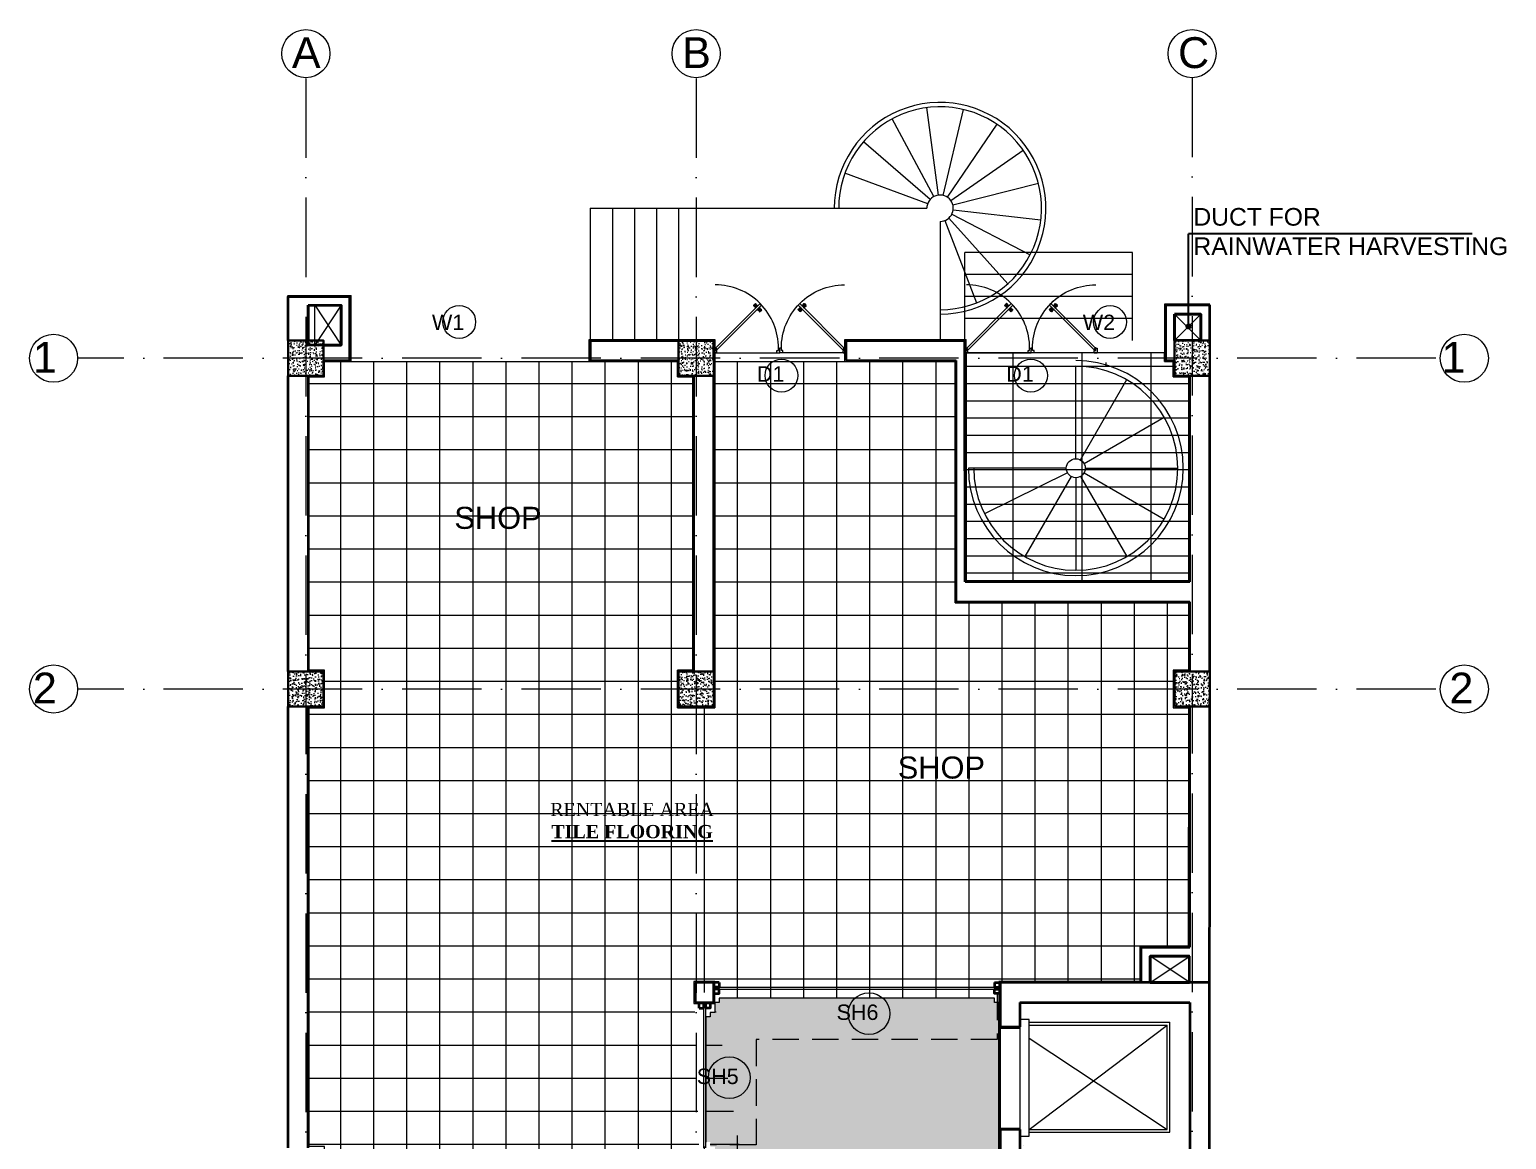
# Model space of a CAD drawing. Header units: inches. Extents: x 10755 to 33653, y -10992 to 10708.
# Drawn here: x 25095 to 25765, y -531 to -28 of the extents above; entities that cross this region are included whole.
import ezdxf

# ---------------------------------------------------------------- set-up
doc = ezdxf.new("R2010")
doc.units = ezdxf.units.IN
doc.header["$MEASUREMENT"] = 0
doc.linetypes.add('ACAD_ISO10W100', pattern=[18, 12, -3, 0, -3])
doc.linetypes.add('HIDDEN', pattern=[0.375, 0.25, -0.125])
for name, color, linetype, lineweight in [('beam in plan', 241, 'HIDDEN', 20), ('centerline', 9, 'ACAD_ISO10W100', 5), ('col', 1, 'Continuous', 30), ('DIMINSION', 5, 'Continuous', 15), ('hatch', 33, 'Continuous', 5), ('hatch 2', 8, 'Continuous', 13), ('hatch room', 33, 'Continuous', 9), ('hatch- rcc', 252, 'Continuous', 5), ('HATCHES', 147, 'Continuous', 5), ('PLASTER', 50, 'Continuous', 9), ('PUERTAS', 7, 'Continuous', 0), ('railing', 33, 'Continuous', 15), ('rs', 102, 'Continuous', 15), ('STAIRCASE', 143, 'Continuous', 15), ('title text 1', 113, 'Continuous', 25), ('wall', 1, 'Continuous', 35), ('win sec', 161, 'Continuous', 9)]:
    doc.layers.add(name, color=color, linetype=linetype, lineweight=lineweight)
doc.layers.add('T-TEXT', color=230, linetype='Continuous')
doc.layers.add('text 100', color=4, linetype='Continuous')
doc.layers.get('DIMINSION').off()
doc.styles.add('Prajwal', font='stylu.ttf', dxfattribs={"height": 9})
doc.styles.get("Standard").update_dxf_attribs({"font": 'arial.ttf'})
doc.styles.add('suren', font='times.ttf', dxfattribs={"height": 4})

# ---------------------------------------------------------------- blocks, each defined once
blk = doc.blocks.new('ETERWEWE')
at = {"layer": 'hatch- rcc', "linetype": 'Continuous', "ltscale": 30}
h = blk.add_hatch(dxfattribs=at)
h.set_pattern_fill('AR-CONC', color=256, scale=0.5, style=0)
h.set_pattern_definition([(50, (0, 0), (3.586300913, -0.313760675), [0.375, -4.125]), (355, (0, 0), (-0.69375667, 3.76096067), [0.3, -3.3]), (100.4514445, (0.299, -0.026), (2.89254423, 3.447199955), [0.31870096, -3.50571056]), (46.1842, (0, 1), (5.33620665, -0.8275964), [0.5625, -6.1875]), (96.6356355, (0.4447, 0.931), (4.67330973, 4.870593), [0.47805171, -5.2585688]), (351.184164, (0, 1), (4.67330973, 4.870593), [0.45, -4.95]), (21, (0.5, 0.75), (2.98453526, -2.013094453), [0.375, -4.125]), (326, (0.5, 0.75), (1.21657666, 3.625750225), [0.3, -3.3]), (71.4514447, (0.7487, 0.5822), (4.20111188, 1.612655764), [0.31870095, -3.50571056]), (37.5, (0, 0), (0.060799277, 1.664469269), [0, -3.26, 0, -3.35, 0, -3.3125]), (7.5, (0, 0), (1.315347687, 1.97205856), [0, -1.91, 0, -3.185, 0, -1.2625]), (327.5, (-1.115, 0), (2.669112181, -0.112774359), [0, -1.25, 0, -3.9, 0, -5.175]), (317.5, (-1.615, 0), (2.915930847, 0.50052491), [0, -1.625, 0, -2.59, 0, -3.675])])
h.paths.add_polyline_path([(159423.23, -3794.58), (159439.23, -3794.58), (159439.23, -3778.58), (159423.23, -3778.58)])
at = {"layer": 'col', "linetype": 'Continuous', "ltscale": 30}
blk.add_lwpolyline([(159423.23, -3794.58), (159423.23, -3778.58), (159439.23, -3778.58), (159439.23, -3794.58), (159423.23, -3794.58)], dxfattribs=at)
blk = doc.blocks.new('wetyerr')
at = {"layer": 'STAIRCASE'}
for p, q in [((177502.89, -3757.07), (177502.89, -3727.11)), ((177504.43, -3757.48), (177519.43, -3731.5)), ((177505.56, -3758.61), (177531.54, -3743.61)), ((177499.81, -3760.19), (177468.06, -3760.19)), ((177500.21, -3761.7), (177473.29, -3774.98)), ((177505.56, -3761.7), (177531.54, -3776.7)), ((177505.97, -3760.15), (177535.97, -3760.15)), ((177501.34, -3762.83), (177486.34, -3788.81)), ((177502.89, -3763.24), (177502.89, -3793.24)), ((177504.43, -3762.83), (177519.43, -3788.81))]:
    blk.add_line(p, q, dxfattribs=at)
blk.add_circle((177502.87, -3760.19), 3.07, dxfattribs=at)
for centre, radius, start, end in [((177502.89, -3760.15), 34.83, 180.0528, 90), ((177502.87, -3760.19), 33.07, 180, 89.9761)]:
    blk.add_arc(centre, radius, start, end, dxfattribs=at)
blk = doc.blocks.new('2ft6in')
at = {"layer": 'PUERTAS', "color": 2}
for p, q in [((0.84, 2.1), (21.02, 22.28)), ((21.71, 21.6), (1.47, 1.37)), ((18.33, 21.76), (18.31, 21.77)), ((21.71, 21.6), (21.02, 22.28)), ((21.18, 18.9), (21.2, 18.89)), ((0, 2), (0, 0)), ((0.6, 2), (0, 2)), ((1.33, 0), (0, 0)), ((0.6, 1.26), (0.6, 2.04)), ((0.67, 1.26), (0.6, 1.26)), ((0.67, 1.26), (0.67, 2.01)), ((0.67, 1), (0.67, 1.26)), ((1.33, 1), (0.67, 1)), ((1.31, 1.53), (0.79, 2.06)), ((1.36, 1.58), (0.81, 2.12)), ((1.36, 1.58), (1.31, 1.53)), ((1.47, 1.37), (1.31, 1.53)), ((1.33, 0), (1.33, 1)), ((28.67, 0), (28.67, 1)), ((28.67, 1), (29.33, 1)), ((28.67, 0), (30, 0)), ((29.33, 1), (29.33, 2)), ((29.33, 2), (30, 2)), ((30, 0), (30, 2))]:
    blk.add_line(p, q, dxfattribs=at)
at = {"layer": 'PUERTAS', "color": 8}
for p, q in [((18.81, 20.78), (18.04, 21.4)), ((18.86, 20.83), (18.08, 21.46)), ((18.95, 20.92), (18.2, 21.58)), ((18.44, 21.9), (18.31, 21.77)), ((19.07, 21.03), (18.34, 21.72)), ((18.44, 21.9), (18.56, 22.02)), ((18.58, 22.01), (18.56, 22.02)), ((19.3, 21.26), (18.61, 22)), ((19.42, 21.38), (18.75, 22.14)), ((19.51, 21.48), (18.88, 22.26)), ((18.91, 20.27), (19.19, 20.69)), ((19.55, 21.53), (18.93, 22.3)), ((19.13, 20.8), (19.03, 20.9)), ((19.15, 20.82), (19.05, 20.92)), ((19.09, 20.44), (19.25, 20.76)), ((19.19, 20.87), (19.1, 20.96)), ((19.25, 20.93), (19.16, 21.02)), ((19.28, 20.63), (19.32, 20.83)), ((19.4, 21.08), (19.31, 21.17)), ((19.47, 21.15), (19.38, 21.24)), ((19.43, 20.78), (19.4, 20.9)), ((19.51, 21.19), (19.42, 21.28)), ((19.55, 20.91), (19.43, 20.94)), ((19.53, 21.21), (19.44, 21.3)), ((19.7, 21.06), (19.51, 21.01)), ((19.89, 21.24), (19.58, 21.08)), ((20.07, 21.42), (19.64, 21.15)), ((20.33, 20.13), (20.36, 20.01)), ((20.48, 20.28), (20.44, 20.08)), ((20.67, 20.47), (20.51, 20.15)), ((20.85, 20.64), (20.57, 20.22)), ((20.63, 20.11), (20.72, 20.01)), ((20.95, 20.13), (21.72, 19.51)), ((19.69, 19.49), (20.12, 19.76)), ((19.87, 19.67), (20.18, 19.83)), ((20.06, 19.85), (20.25, 19.9)), ((20.21, 20), (20.33, 19.97)), ((20.21, 19.38), (20.83, 18.61)), ((20.23, 19.7), (20.32, 19.61)), ((20.25, 19.72), (20.34, 19.63)), ((20.25, 19.43), (20.88, 18.65)), ((20.29, 19.76), (20.38, 19.67)), ((20.34, 19.53), (21, 18.77)), ((20.36, 19.83), (20.45, 19.74)), ((20.46, 19.64), (21.14, 18.91)), ((20.5, 19.98), (20.6, 19.89)), ((20.57, 20.04), (20.66, 19.95)), ((20.61, 20.09), (20.7, 19.99)), ((20.69, 19.87), (21.42, 19.19)), ((20.81, 19.99), (21.56, 19.33)), ((20.9, 20.08), (21.68, 19.45)), ((21.32, 19.01), (21.2, 18.89)), ((21.32, 19.01), (21.44, 19.14)), ((21.43, 19.15), (21.44, 19.14)), ((0, 0), (30, 0))]:
    blk.add_line(p, q, dxfattribs=at)
at = {"layer": 'PUERTAS', "color": 1}
for p, q in [((18.06, 21.44), (18.48, 21.86)), ((18.74, 20.79), (18.06, 21.34)), ((18.08, 21.51), (18.45, 21.88)), ((18.11, 21.49), (18.08, 21.51)), ((18.82, 22.25), (18.45, 21.88)), ((18.9, 22.28), (18.48, 21.86)), ((18.84, 22.23), (18.82, 22.25)), ((18.83, 20.8), (19.18, 21.15)), ((18.84, 20.21), (19.1, 20.6)), ((18.85, 20.11), (18.84, 20.12)), ((18.92, 20.89), (18.93, 20.88)), ((19.54, 21.59), (18.99, 22.27)), ((19.02, 20.88), (19.24, 21.1)), ((19.12, 20.8), (19.03, 20.89)), ((19.1, 20.7), (19.11, 20.69)), ((19.1, 20.6), (19.1, 20.6)), ((19.11, 20.79), (19.33, 21.01)), ((19.54, 21.5), (19.18, 21.15)), ((19.45, 21.31), (19.24, 21.1)), ((19.55, 21.22), (19.33, 21.01)), ((19.45, 21.41), (19.45, 21.41)), ((19.54, 21.22), (19.45, 21.31)), ((19.64, 21.23), (19.64, 21.23)), ((19.74, 21.24), (19.73, 21.23)), ((20.12, 21.49), (19.74, 21.24)), ((20.22, 21.48), (20.22, 21.49)), ((20.65, 20.12), (20.43, 19.9)), ((20.93, 20.11), (20.57, 19.76)), ((20.64, 20.11), (20.73, 20.02)), ((20.66, 20.31), (20.65, 20.31)), ((20.65, 20.21), (20.65, 20.22)), ((20.91, 20.7), (20.66, 20.31)), ((20.91, 20.8), (20.91, 20.79)), ((21.02, 20.12), (21.7, 19.57)), ((19.53, 19.43), (19.54, 19.42)), ((19.64, 19.42), (20.02, 19.67)), ((20.02, 19.67), (20.03, 19.68)), ((20.12, 19.68), (20.12, 19.68)), ((20.21, 19.69), (20.43, 19.9)), ((20.22, 19.41), (20.57, 19.76)), ((20.22, 19.69), (20.31, 19.6)), ((20.22, 19.32), (20.76, 18.64)), ((20.31, 19.6), (20.52, 19.81)), ((20.31, 19.5), (20.31, 19.5)), ((20.74, 20.03), (20.52, 19.81)), ((20.84, 20.02), (20.83, 20.03)), ((20.86, 18.63), (21.28, 19.05)), ((20.91, 18.68), (20.94, 18.66)), ((20.94, 18.66), (21.31, 19.03)), ((21.7, 19.47), (21.28, 19.05)), ((21.67, 19.4), (21.31, 19.03)), ((21.65, 19.42), (21.67, 19.4))]:
    blk.add_line(p, q, dxfattribs=at)
at = {"layer": 'PUERTAS', "color": 2}
for radius in [0.129, 0.0627]:
    blk.add_circle((0.68, 2.14), radius, dxfattribs=at)
at = {"layer": 'PUERTAS', "color": 8}
blk.add_arc((0.68, 2.14), 28.65, 359.72845, 90.03333, dxfattribs=at)
at = {"layer": 'PUERTAS', "color": 1}
for centre, start, end in [((18.78, 20.84), 231.07637, 315), ((18.89, 20.16), 135, 225), ((18.94, 22.23), 38.92363, 135), ((18.97, 20.93), 225, 315), ((19.16, 20.74), 135, 219.74275), ((19.06, 20.65), 315, 39.74275), ((19.4, 21.36), 315, 45), ((19.49, 21.55), 315, 38.92363), ((19.6, 21.18), 50.25725, 135), ((19.68, 21.28), 230.25725, 315), ((20.17, 21.44), 45, 135), ((20.7, 20.26), 135, 219.74275), ((20.6, 20.17), 315, 39.74275), ((20.87, 20.75), 315, 45), ((20.98, 20.07), 51.07637, 135), ((19.59, 19.47), 225, 315), ((20.07, 19.63), 50.25725, 135), ((20.16, 19.73), 230.25725, 315), ((20.27, 19.36), 135, 218.92363), ((20.35, 19.55), 135, 225), ((20.78, 19.98), 45, 135), ((20.82, 18.68), 218.92363, 315), ((21.65, 19.52), 315, 51.07637)]:
    blk.add_arc(centre, 0.0667, start, end, dxfattribs=at)
blk = doc.blocks.new('rwewrwe')
at = {"layer": 'railing', "linetype": 'Continuous', "ltscale": 30}
blk.add_line((179366.88, -4040.04), (179367.88, -4040.04), dxfattribs=at)
at = {"layer": 'STAIRCASE', "linetype": 'Continuous', "ltscale": 30}
for p, q in [((179345.86, -4031.04), (179345.86, -4031.04)), ((179356.86, -4031.04), (179356.86, -4031.04))]:
    blk.add_line(p, q, dxfattribs=at)
at = {"layer": 'wall', "color": 7, "ltscale": 30}
for p, q in [((179363.96, -3954.19), (179363.96, -3974.31)), ((179458.96, -3954.19), (179363.96, -3954.19)), ((179458.96, -3963.19), (179458.96, -3954.19)), ((179372.96, -3963.19), (179372.96, -3974.31)), ((179372.96, -3963.19), (179449.96, -3963.19)), ((179449.96, -3963.19), (179449.96, -4031.04)), ((179458.96, -4040.04), (179458.96, -3963.19)), ((179363.96, -3974.31), (179372.96, -3974.31)), ((179363.96, -4020.79), (179363.96, -4040.04)), ((179372.96, -4020.79), (179363.96, -4020.79)), ((179372.96, -4020.79), (179372.96, -4031.04)), ((179372.96, -4031.04), (179449.96, -4031.04)), ((179458.96, -4040.04), (179363.96, -4040.04))]:
    blk.add_line(p, q, dxfattribs=at)
at = {"layer": 'wall', "color": 7}
blk.add_line((179372.96, -4020.79), (179363.96, -4020.79), dxfattribs=at)
at = {"layer": 'win sec', "color": 7}
for p, q in [((179377.14, -3970.9), (179372.96, -3970.9)), ((179377.14, -4023.75), (179377.14, -3970.9)), ((179377.14, -3972.19), (179440.96, -3972.19)), ((179440.96, -4022.04), (179440.96, -3972.19)), ((179363.96, -3974.31), (179363.96, -4021.66)), ((179372.96, -3974.31), (179372.96, -4021.66)), ((179377.14, -3973.44), (179439.71, -3973.44)), ((179377.14, -4020.79), (179439.71, -3973.44)), ((179439.71, -4020.79), (179439.71, -3973.44)), ((179377.14, -3979.44), (179439.71, -4020.79)), ((179372.96, -4023.75), (179377.14, -4023.75)), ((179377.14, -4020.79), (179439.71, -4020.79)), ((179377.14, -4022.04), (179440.96, -4022.04)), ((179374.4, -4028.04), (179374.4, -4028.03))]:
    blk.add_line(p, q, dxfattribs=at)
blk = doc.blocks.new('wewerrr')
at = {"layer": 'DIMINSION', "linetype": 'Continuous'}
for p in [(16886.62, 33.19), (16886.62, 33.19), (17063.62, 33.19), (17063.62, 33.19), (17288.57, 33.19), (17288.57, 33.19), (16886.62, -116.81), (16886.62, -116.81), (17063.62, -116.81), (17063.62, -116.81), (17288.57, -116.81), (17288.57, -116.81)]:
    blk.add_blockref('ETERWEWE', p, dxfattribs=at)

msp = doc.modelspace()

# ---------------------------------------------------------------- hatches: boundary and pattern name
at = {"layer": 'hatch room'}
h = msp.add_hatch(dxfattribs=at)
h.set_pattern_fill('ANSI37', color=256, scale=120, angle=45, style=0)
h.set_pattern_definition([(90, (12291.465, -12188.553), (-15, 3e-15), []), (180, (12291.465, -12188.553), (-3e-15, -15), [])])
h.paths.add_polyline_path([(25599.028, -459.745), (25535.016, -459.741), (25535.016, -546.093), (25505.432, -546.093), (25505.431, -608.087), (25506.431, -608.087), (25506.419, -663.115), (25505.431, -663.115), (25505.431, -724.593), (25490.073, -724.593), (25490.073, -734.593), (25549.212, -734.593), (25549.212, -762.593), (25621.103, -762.593), (25621.103, -959.593), (25614.103, -959.593), (25614.103, -976.593), (25621.124, -976.593), (25621.115, -1051.547), (25503.073, -1051.59), (25503.073, -1043.593), (25490.073, -1043.593), (25490.073, -1060.594), (25493.075, -1060.591), (25493.091, -1151.593), (25389.156, -1151.593), (25389.156, -1158.593), (25229.156, -1158.593), (25229.156, -1151.593), (25222.215, -1151.593), (25222.161, -992.593), (25241.156, -992.593), (25241.156, -968.593), (25389.156, -968.593), (25389.156, -976.574), (25409.156, -976.594), (25409.156, -959.593), (25389.156, -959.593), (25389.156, -961.593), (25229.156, -961.593), (25229.156, -959.593), (25222.156, -959.593), (25222.156, -753.586), (25409.156, -753.586), (25409.156, -737.593), (25406.156, -737.593), (25406.156, -719.593), (25389.156, -719.605), (25389.156, -743.586), (25304.156, -743.586), (25304.155, -667.579), (25264.155, -667.58), (25264.155, -614.587), (25304.155, -614.587), (25304.156, -546.593), (25389.156, -546.593), (25389.156, -551.593), (25406.156, -551.593), (25406.156, -534.593), (25389.156, -534.593), (25389.156, -536.593), (25229.156, -536.593), (25229.156, -534.593), (25222.156, -534.593), (25222.156, -335.593), (25229.156, -335.593), (25229.156, -318.593), (25222.156, -318.593), (25222.156, -185.593), (25229.158, -185.593), (25229.158, -178.593), (25389.156, -178.593), (25389.156, -185.593), (25396.158, -185.593), (25396.156, -318.593), (25389.156, -318.593), (25389.156, -335.593), (25406.156, -335.593), (25406.156, -178.593), (25515.103, -178.593), (25515.114, -288.035), (25621.104, -288.035), (25621.103, -318.593), (25614.103, -318.593), (25614.103, -335.593), (25621.103, -335.597), (25621.045, -443.736), (25599.028, -443.747)])
h.paths.add_polyline_path([(25409.156, -1060.594), (25409.156, -1043.593), (25396.156, -1043.593), (25396.156, -1060.593)], flags=16)
edge = h.paths.add_edge_path()
edge.add_line((25417.112, -1159.044), (25488.113, -1159.044))
edge.add_line((25488.113, -1159.044), (25488.113, -1151.593))
edge.add_line((25488.113, -1151.593), (25493.091, -1151.593))
edge.add_line((25493.091, -1151.593), (25493.075, -1060.591))
edge.add_line((25493.075, -1060.591), (25490.073, -1060.594))
edge.add_line((25490.073, -1060.594), (25490.073, -1043.593))
edge.add_line((25490.073, -1043.593), (25492.573, -1043.593))
edge.add_line((25492.573, -1043.593), (25492.573, -976.591))
edge.add_line((25492.573, -976.591), (25490.073, -976.594))
edge.add_line((25490.073, -976.594), (25490.073, -959.593))
edge.add_line((25490.073, -959.593), (25492.573, -959.593))
edge.add_line((25492.573, -959.593), (25492.573, -734.593))
edge.add_line((25492.573, -734.593), (25490.073, -734.593))
edge.add_line((25490.073, -734.593), (25490.073, -724.593))
edge.add_line((25490.073, -724.593), (25505.431, -724.593))
edge.add_line((25505.431, -724.593), (25505.431, -663.093))
edge.add_line((25505.431, -663.093), (25506.419, -663.115))
edge.add_line((25506.419, -663.115), (25506.427, -608.087))
edge.add_line((25506.427, -608.087), (25505.432, -608.079))
edge.add_line((25505.432, -608.079), (25505.432, -546.093))
edge.add_line((25505.432, -546.093), (25535.016, -546.096))
edge.add_line((25535.016, -546.096), (25535.016, -469.241))
edge.add_line((25535.016, -469.241), (25532.998, -469.241))
edge.add_line((25532.998, -469.241), (25532.998, -467.241))
edge.add_line((25532.998, -467.241), (25408.174, -467.247))
edge.add_line((25408.174, -467.247), (25408.174, -469.247))
edge.add_line((25408.174, -469.247), (25406.156, -469.247))
edge.add_line((25406.156, -469.247), (25406.156, -473.747))
edge.add_line((25406.156, -473.747), (25404.098, -473.747))
edge.add_line((25404.098, -473.747), (25404.098, -475.765))
edge.add_line((25404.098, -475.765), (25402.098, -475.765))
edge.add_line((25402.098, -475.765), (25402.098, -532.575))
edge.add_line((25402.098, -532.575), (25404.098, -532.575))
edge.add_line((25404.098, -532.575), (25404.098, -534.593))
edge.add_line((25404.098, -534.593), (25406.156, -534.593))
edge.add_line((25406.156, -534.593), (25406.156, -551.593))
edge.add_line((25406.156, -551.593), (25389.156, -551.593))
edge.add_line((25389.156, -551.593), (25389.156, -546.593))
edge.add_line((25389.156, -546.593), (25304.156, -546.593))
edge.add_line((25304.156, -546.593), (25304.156, -614.587))
edge.add_line((25304.156, -614.587), (25299.155, -614.587))
edge.add_line((25299.155, -614.587), (25264.155, -614.587))
edge.add_line((25264.155, -614.587), (25264.155, -667.579))
edge.add_line((25264.155, -667.579), (25304.155, -667.578))
edge.add_line((25304.155, -667.578), (25304.156, -743.586))
edge.add_line((25304.156, -743.586), (25396.156, -743.586))
edge.add_line((25396.156, -743.586), (25396.156, -736.593))
edge.add_line((25396.156, -736.593), (25389.156, -736.593))
edge.add_line((25389.156, -736.593), (25389.145, -719.605))
edge.add_line((25389.145, -719.605), (25406.156, -719.605))
edge.add_line((25406.156, -719.605), (25406.156, -737.593))
edge.add_line((25406.156, -737.593), (25409.156, -737.593))
edge.add_line((25409.156, -737.593), (25409.156, -754.594))
edge.add_line((25409.156, -754.594), (25406.865, -754.594))
edge.add_line((25406.865, -754.594), (25406.657, -959.593))
edge.add_line((25406.657, -959.593), (25409.156, -959.593))
edge.add_line((25409.156, -959.593), (25409.156, -976.594))
edge.add_line((25409.156, -976.594), (25406.656, -976.594))
edge.add_line((25406.656, -976.594), (25406.657, -1043.593))
edge.add_line((25406.657, -1043.593), (25409.156, -1043.593))
edge.add_line((25409.156, -1043.593), (25409.156, -1060.594))
edge.add_line((25409.156, -1060.594), (25406.656, -1060.591))
edge.add_line((25406.656, -1060.591), (25406.656, -1151.593))
edge.add_line((25406.656, -1151.593), (25417.112, -1151.593))
edge.add_line((25417.112, -1151.593), (25417.112, -1159.055))
edge.add_line((25493.573, -959.595), (25503.073, -959.595))
edge.add_line((25503.073, -959.595), (25503.073, -976.595))
edge.add_line((25503.073, -976.595), (25493.573, -976.595))
edge.add_line((25406.156, -469.747), (25406.156, -459.747))
edge.add_line((25396.677, -459.747), (25396.677, -469.747))
edge.add_line((25406.156, -459.747), (25396.677, -459.747))
h = msp.add_hatch(dxfattribs=at)
h.set_pattern_fill('GRATE', color=256, scale=250)
h.set_pattern_definition([(0, (12291.465, -12188.553), (0, 7.8125), []), (90, (12291.465, -12188.553), (-31.25, 2e-15), [])])
h.paths.add_polyline_path([(25520.102, -174.593), (25520.113, -278.035), (25621.104, -278.035), (25621.105, -185.593), (25614.105, -185.593), (25614.105, -178.594), (25610.103, -178.594), (25610.103, -174.593)])
h = msp.add_hatch(dxfattribs=at)
h.set_pattern_fill('ANSI36', color=256, scale=45, style=0)
h.set_pattern_definition([(45, (12291.465, -12188.553), (2.9831067, 10.938058), [14.0625, -2.8125, 0, -2.8125])])
h.paths.add_polyline_path([(25561.431, -663.098), (25561.431, -608.096), (25505.432, -608.087), (25505.432, -546.096), (25535.103, -546.096), (25535.103, -546.596), (25614.103, -546.596), (25614.103, -551.596), (25621.103, -551.596), (25621.103, -719.596), (25614.024, -719.596), (25614.024, -725.096), (25505.431, -725.096), (25505.431, -663.118)])
edge = h.paths.add_edge_path()
edge.add_line((25417.112, -1159.044), (25488.113, -1159.044))
edge.add_line((25488.113, -1159.044), (25488.113, -1151.593))
edge.add_line((25488.113, -1151.593), (25493.091, -1151.593))
edge.add_line((25493.091, -1151.593), (25493.075, -1060.591))
edge.add_line((25493.075, -1060.591), (25490.073, -1060.594))
edge.add_line((25490.073, -1060.594), (25490.073, -1043.593))
edge.add_line((25490.073, -1043.593), (25492.573, -1043.593))
edge.add_line((25492.573, -1043.593), (25492.573, -976.591))
edge.add_line((25492.573, -976.591), (25490.073, -976.594))
edge.add_line((25490.073, -976.594), (25490.073, -959.593))
edge.add_line((25490.073, -959.593), (25492.573, -959.593))
edge.add_line((25492.573, -959.593), (25492.573, -734.593))
edge.add_line((25492.573, -734.593), (25490.073, -734.593))
edge.add_line((25490.073, -734.593), (25490.073, -724.593))
edge.add_line((25490.073, -724.593), (25505.431, -724.593))
edge.add_line((25505.431, -724.593), (25505.431, -663.093))
edge.add_line((25505.431, -663.093), (25506.419, -663.115))
edge.add_line((25506.419, -663.115), (25506.427, -608.087))
edge.add_line((25506.427, -608.087), (25505.432, -608.079))
edge.add_line((25505.432, -608.079), (25505.432, -546.093))
edge.add_line((25505.432, -546.093), (25535.016, -546.096))
edge.add_line((25535.016, -546.096), (25535.016, -469.241))
edge.add_line((25535.016, -469.241), (25532.998, -469.241))
edge.add_line((25532.998, -469.241), (25532.998, -467.241))
edge.add_line((25532.998, -467.241), (25408.174, -467.247))
edge.add_line((25408.174, -467.247), (25408.174, -469.247))
edge.add_line((25408.174, -469.247), (25406.156, -469.247))
edge.add_line((25406.156, -469.247), (25406.156, -473.747))
edge.add_line((25406.156, -473.747), (25404.098, -473.747))
edge.add_line((25404.098, -473.747), (25404.098, -475.765))
edge.add_line((25404.098, -475.765), (25402.098, -475.765))
edge.add_line((25402.098, -475.765), (25402.098, -532.575))
edge.add_line((25402.098, -532.575), (25404.098, -532.575))
edge.add_line((25404.098, -532.575), (25404.098, -534.593))
edge.add_line((25404.098, -534.593), (25406.156, -534.593))
edge.add_line((25406.156, -534.593), (25406.156, -551.593))
edge.add_line((25406.156, -551.593), (25389.156, -551.593))
edge.add_line((25389.156, -551.593), (25389.156, -546.593))
edge.add_line((25389.156, -546.593), (25304.156, -546.593))
edge.add_line((25304.156, -546.593), (25304.156, -614.587))
edge.add_line((25304.156, -614.587), (25299.155, -614.587))
edge.add_line((25299.155, -614.587), (25264.155, -614.587))
edge.add_line((25264.155, -614.587), (25264.155, -667.579))
edge.add_line((25264.155, -667.579), (25304.155, -667.578))
edge.add_line((25304.155, -667.578), (25304.156, -743.586))
edge.add_line((25304.156, -743.586), (25396.156, -743.586))
edge.add_line((25396.156, -743.586), (25396.156, -736.593))
edge.add_line((25396.156, -736.593), (25389.156, -736.593))
edge.add_line((25389.156, -736.593), (25389.145, -719.605))
edge.add_line((25389.145, -719.605), (25406.156, -719.605))
edge.add_line((25406.156, -719.605), (25406.156, -737.593))
edge.add_line((25406.156, -737.593), (25409.156, -737.593))
edge.add_line((25409.156, -737.593), (25409.156, -754.594))
edge.add_line((25409.156, -754.594), (25406.865, -754.594))
edge.add_line((25406.865, -754.594), (25406.657, -959.593))
edge.add_line((25406.657, -959.593), (25409.156, -959.593))
edge.add_line((25409.156, -959.593), (25409.156, -976.594))
edge.add_line((25409.156, -976.594), (25406.656, -976.594))
edge.add_line((25406.656, -976.594), (25406.657, -1043.593))
edge.add_line((25406.657, -1043.593), (25409.156, -1043.593))
edge.add_line((25409.156, -1043.593), (25409.156, -1060.594))
edge.add_line((25409.156, -1060.594), (25406.656, -1060.591))
edge.add_line((25406.656, -1060.591), (25406.656, -1151.593))
edge.add_line((25406.656, -1151.593), (25417.112, -1151.593))
edge.add_line((25417.112, -1151.593), (25417.112, -1159.055))
at = {"layer": 'HATCHES', "ltscale": 25}
h = msp.add_hatch(color=256, dxfattribs=at)
edge = h.paths.add_edge_path()
edge.add_arc((25621.033, -162.664), 1, 0, 360)

# ---------------------------------------------------------------- linework, layer by layer
at = {"layer": 'beam in plan', "linetype": 'Continuous', "ltscale": 30}
msp.add_line((25224.656, -171.093), (25224.656, -153.093), dxfattribs=at)
at = {"layer": 'centerline', "ltscale": 3}
for p, q in [((25220.656, -50.164), (25220.656, -1374.078)), ((25397.656, -50.164), (25397.656, -1374.078)), ((25622.603, -49.847), (25622.603, -1374.078)), ((25733.116, -177.093), (25117.143, -177.093)), ((25733.114, -327.093), (25117.142, -327.093))]:
    msp.add_line(p, q, dxfattribs=at)
at = {"layer": 'centerline', "linetype": 'Continuous'}
for centre in [(25220.656, -38.936), (25397.656, -38.936), (25622.603, -38.936), (25106.232, -177.093), (25746.086, -177.093), (25106.23, -327.093), (25746.085, -327.093)]:
    msp.add_circle(centre, 10.912, dxfattribs=at)
at = {"layer": 'Defpoints'}
msp.add_line((25212.656, -149.093), (25212.656, -148.593), dxfattribs=at)
for points in [[(25219.656, -185.093), (25228.658, -185.093), (25228.658, -178.093)], [(25219.656, -319.093), (25228.656, -319.093), (25228.656, -335.093), (25219.656, -335.093)]]:
    msp.add_lwpolyline(points, dxfattribs=at)
at = {"layer": 'hatch', "linetype": 'Continuous', "ltscale": 30}
for p, q in [((25603.528, -460.247), (25621.528, -448.236)), ((25621.528, -460.235), (25603.528, -448.247))]:
    msp.add_line(p, q, dxfattribs=at)
at = {"layer": 'hatch 2', "linetype": 'Continuous', "ltscale": 30}
for p, q in [((25224.656, -153.093), (25236.656, -171.093)), ((25236.656, -153.093), (25224.656, -171.093)), ((25614.603, -157.093), (25626.603, -169.093)), ((25614.603, -169.093), (25626.603, -157.093))]:
    msp.add_line(p, q, dxfattribs=at)
at = {"layer": 'hatch 2', "ltscale": 30}
for centre, radius in [((25290.188, -160.646), 7.47), ((25585.38, -160.646), 7.47), ((25436.373, -184.939), 7.47), ((25549.487, -184.939), 7.47), ((25476.061, -474.314), 9.47), ((25412.674, -503.379), 9.47)]:
    msp.add_circle(centre, radius, dxfattribs=at)
at = {"layer": 'PLASTER'}
for p, q in [((25212.656, -148.593), (25241.156, -148.593)), ((25241.156, -169.093), (25241.156, -148.593)), ((25630.603, -152.593), (25610.103, -152.593)), ((25610.103, -152.593), (25610.103, -169.094)), ((25630.603, -153.093), (25630.603, -152.593)), ((25241.156, -178.593), (25241.156, -169.093)), ((25465.156, -168.593), (25520.102, -168.593)), ((25465.156, -178.593), (25465.156, -168.593)), ((25520.113, -278.035), (25520.102, -168.593)), ((25610.103, -169.094), (25610.103, -178.594)), ((25241.156, -178.593), (25229.158, -178.593)), ((25465.156, -178.593), (25515.103, -178.593)), ((25515.114, -288.035), (25515.103, -178.593)), ((25610.103, -178.594), (25614.105, -178.594)), ((25614.105, -178.594), (25614.105, -185.593)), ((25614.105, -185.593), (25621.105, -185.593)), ((25621.104, -278.535), (25621.105, -185.593)), ((25621.604, -278.035), (25520.113, -278.035)), ((25515.114, -288.035), (25621.104, -288.035)), ((25621.103, -318.593), (25621.104, -288.035)), ((25396.156, -319.093), (25396.156, -319.093)), ((25396.156, -319.093), (25396.156, -319.093)), ((25614.103, -318.593), (25614.103, -335.593)), ((25621.103, -318.593), (25614.103, -318.593)), ((25614.103, -335.593), (25621.103, -335.597)), ((25621.045, -443.736), (25621.103, -335.597)), ((25599.028, -443.747), (25621.045, -443.736)), ((25599.028, -459.745), (25599.028, -443.747)), ((25406.156, -459.747), (25396.677, -459.747)), ((25396.677, -459.747), (25396.677, -469.747)), ((25406.156, -459.747), (25396.677, -459.747)), ((25396.677, -459.747), (25396.677, -469.747)), ((25406.156, -460.247), (25406.156, -459.747)), ((25406.156, -469.747), (25406.156, -459.747)), ((25599.028, -460.245), (25599.028, -460.241)), ((25406.156, -469.747), (25406.156, -465.247)), ((25396.677, -469.747), (25399.098, -469.747)), ((25396.677, -469.747), (25406.156, -469.747)), ((25404.098, -469.747), (25406.156, -469.747))]:
    msp.add_line(p, q, dxfattribs=at)
for points in [[(25396.158, -185.593), (25389.156, -185.593), (25389.156, -178.593), (25349.158, -178.593), (25349.158, -168.593), (25406.156, -168.593), (25406.156, -335.593), (25389.156, -335.593), (25389.156, -318.593), (25396.156, -318.593), (25396.158, -185.593)], [(25229.156, -536.593), (25229.156, -534.593), (25222.156, -534.593), (25222.156, -335.593), (25229.156, -335.593), (25229.156, -318.593), (25222.156, -318.593), (25222.156, -185.593), (25229.158, -185.593), (25229.158, -178.593)], [(25222.156, -534.593), (25222.156, -335.593), (25229.156, -335.593), (25229.156, -318.593), (25222.156, -318.593), (25222.156, -185.593), (25229.158, -185.593), (25229.158, -178.593), (25389.156, -178.593), (25389.156, -185.593), (25396.158, -185.593), (25396.156, -318.593), (25389.156, -318.593), (25389.156, -335.593), (25406.156, -335.593), (25406.156, -178.593), (25515.103, -178.593), (25515.114, -288.035), (25621.104, -288.035), (25621.103, -318.593), (25614.103, -318.593), (25614.103, -335.593), (25621.103, -335.597), (25621.045, -443.736), (25599.028, -443.747), (25599.028, -459.745)], [(25599.028, -459.745), (25535.016, -459.741), (25535.016, -480.868), (25544.516, -480.868)], [(25599.028, -459.745), (25535.016, -459.741), (25535.016, -546.093)], [(25535.016, -546.096), (25535.016, -469.241), (25532.998, -469.241), (25532.998, -467.241), (25408.174, -467.247), (25408.174, -469.247), (25406.156, -469.247), (25406.156, -473.747), (25404.098, -473.747), (25404.098, -475.765), (25402.098, -475.765), (25402.098, -532.575)], [(25544.516, -526.341), (25535.016, -526.341), (25535.016, -546.593), (25614.103, -546.593), (25614.103, -551.593), (25621.103, -551.596)]]:
    msp.add_lwpolyline(points, dxfattribs=at)
msp.add_lwpolyline([(25520.102, -174.593), (25520.113, -278.035), (25621.104, -278.035), (25621.105, -185.593), (25614.105, -185.593), (25614.105, -178.594), (25610.103, -178.594), (25610.103, -174.593)], close=True, dxfattribs=at)
at = {"layer": 'rs'}
for p, q in [((25406.058, -463.241), (25534.337, -463.241)), ((25408.174, -462.241), (25534.337, -462.241)), ((25401.098, -535.093), (25401.098, -470.426)), ((25402.098, -535.093), (25402.098, -470.426))]:
    msp.add_line(p, q, dxfattribs=at)
at = {"layer": 'rs', "const_width": 0.25}
for points in [[(25408.174, -463.247), (25406.058, -463.247), (25406.058, -462.247), (25408.174, -462.247)], [(25532.998, -463.241), (25535.114, -463.241), (25535.114, -462.241), (25532.998, -462.241)], [(25402.098, -471.765), (25402.098, -469.649), (25401.098, -469.649), (25401.098, -471.765)]]:
    msp.add_lwpolyline(points, dxfattribs=at)
at = {"layer": 'rs', "linetype": 'HIDDEN', "ltscale": 48}
for points in [[(25534.257, -465.241), (25534.257, -486.07), (25424.927, -486.07)], [(25424.927, -486.07), (25424.927, -533.834), (25404.103, -533.834)]]:
    msp.add_lwpolyline(points, dxfattribs=at)
at = {"layer": 'STAIRCASE'}
for p, q in [((25507.537, -103.116), (25502.372, -63.451)), ((25509.7, -103.229), (25518.954, -64.314)), ((25505.475, -103.779), (25486.564, -68.531)), ((25511.682, -104.102), (25534.149, -71.008)), ((25503.783, -105.13), (25473.59, -78.893)), ((25513.225, -105.622), (25545.978, -82.66)), ((25502.681, -106.995), (25465.14, -93.187)), ((25514.128, -107.59), (25552.899, -97.753)), ((25389.658, -109.098), (25502.312, -109.098)), ((25512.315, -113.535), (25539.002, -143.331)), ((25513.641, -111.823), (25549.168, -130.203)), ((25514.273, -109.751), (25554.011, -114.32)), ((25508.326, -115.066), (25508.326, -151.066)), ((25510.468, -114.665), (25524.837, -151.995)), ((25583.591, -180.81), (25583.591, -179.022))]:
    msp.add_line(p, q, dxfattribs=at)
at = {"layer": 'STAIRCASE', "linetype": 'Continuous', "ltscale": 30}
for p, q in [((25349.658, -109.098), (25389.658, -109.098)), ((25349.658, -109.098), (25349.658, -169.093)), ((25359.658, -109.098), (25359.658, -169.093)), ((25369.658, -109.098), (25369.658, -169.093)), ((25379.658, -109.098), (25379.658, -169.093)), ((25389.658, -109.098), (25389.658, -169.093)), ((25595.591, -129.093), (25519.603, -129.093)), ((25519.603, -169.093), (25519.603, -129.093)), ((25595.591, -169.093), (25595.591, -129.093)), ((25595.591, -139.093), (25519.603, -139.093)), ((25508.326, -151.066), (25508.326, -169.093)), ((25595.591, -149.093), (25519.603, -149.093)), ((25595.591, -159.093), (25519.603, -159.093))]:
    msp.add_line(p, q, dxfattribs=at)
at = {"layer": 'STAIRCASE'}
for radius, end in [(48, 180.04377), (46, 180.04377), (6, 180.30639)]:
    msp.add_arc((25508.312, -109.066), radius, 270.018809, end, dxfattribs=at)
at = {"layer": 'title text 1'}
for p in [(25749.631, -120.664), (25621.033, -162.664)]:
    msp.add_line(p, (25621.033, -120.664), dxfattribs=at)
msp.add_circle((25621.033, -162.664), 1, dxfattribs=at)
at = {"layer": 'wall', "linetype": 'Continuous', "ltscale": 30}
for p, q in [((25212.656, -149.093), (25240.656, -149.093)), ((25212.656, -169.093), (25212.656, -149.093)), ((25221.656, -153.093), (25236.656, -153.093)), ((25221.656, -153.093), (25221.656, -169.093)), ((25236.656, -171.093), (25236.656, -153.093)), ((25240.656, -169.093), (25240.656, -149.093)), ((25630.603, -153.093), (25610.603, -153.093)), ((25610.603, -153.093), (25610.603, -169.094)), ((25630.603, -169.093), (25630.603, -153.093)), ((25626.603, -157.093), (25614.603, -157.093)), ((25614.603, -157.093), (25614.603, -169.093)), ((25626.603, -169.093), (25626.603, -157.093)), ((25228.656, -171.093), (25236.656, -171.093)), ((25240.656, -178.093), (25240.656, -169.093)), ((25349.658, -169.093), (25405.658, -169.093)), ((25349.658, -169.093), (25349.658, -178.093)), ((25405.658, -178.093), (25405.658, -169.093)), ((25465.656, -169.093), (25519.603, -169.093)), ((25465.656, -178.093), (25465.656, -169.093)), ((25519.603, -178.093), (25519.603, -169.093)), ((25610.603, -169.094), (25610.603, -178.094)), ((25228.656, -178.093), (25240.656, -178.093)), ((25349.658, -178.093), (25389.658, -178.093)), ((25465.656, -178.093), (25515.603, -178.093)), ((25515.614, -287.535), (25515.603, -178.093)), ((25519.613, -278.535), (25519.603, -178.093)), ((25610.603, -178.094), (25614.605, -178.094)), ((25212.656, -319.093), (25212.656, -185.093)), ((25221.656, -185.093), (25221.656, -205.093)), ((25221.656, -185.093), (25221.656, -319.093)), ((25396.158, -185.093), (25396.158, -185.093)), ((25396.656, -319.093), (25396.658, -185.093)), ((25405.656, -319.093), (25405.658, -185.093)), ((25621.604, -278.535), (25621.605, -185.093)), ((25630.603, -319.093), (25630.605, -185.093)), ((25621.604, -278.535), (25519.613, -278.535)), ((25515.614, -287.535), (25621.604, -287.535)), ((25621.603, -319.093), (25621.604, -287.535)), ((25212.656, -535.093), (25212.656, -335.093)), ((25221.656, -535.093), (25221.656, -335.093)), ((25621.545, -444.236), (25621.603, -335.089)), ((25630.496, -535.093), (25630.603, -335.093)), ((25599.528, -444.247), (25621.545, -444.236)), ((25599.528, -460.245), (25599.528, -444.247)), ((25603.528, -453.403), (25603.528, -448.234)), ((25603.528, -448.245), (25621.528, -448.236)), ((25603.528, -460.245), (25603.528, -448.245)), ((25405.656, -460.247), (25397.177, -460.247)), ((25397.177, -460.247), (25397.177, -469.247)), ((25405.656, -469.247), (25405.656, -460.247)), ((25405.656, -465.247), (25405.656, -460.247)), ((25397.177, -469.247), (25405.656, -469.247))]:
    msp.add_line(p, q, dxfattribs=at)
at = {"layer": 'wall'}
for p, q in [((25408.174, -460.247), (25405.656, -460.247)), ((25408.174, -460.247), (25408.174, -462.247)), ((25532.998, -460.241), (25535.516, -460.241)), ((25532.998, -460.241), (25532.998, -462.241)), ((25408.174, -462.247), (25406.058, -462.247)), ((25532.998, -462.241), (25535.114, -462.241)), ((25399.098, -471.765), (25399.098, -469.247)), ((25399.098, -471.765), (25401.098, -471.765)), ((25401.098, -471.765), (25401.098, -469.649))]:
    msp.add_line(p, q, dxfattribs=at)
at = {"layer": 'wall', "linetype": 'Continuous', "ltscale": 30}
for points in [[(25221.656, -153.093), (25236.656, -153.093), (25236.656, -171.093), (25221.656, -171.093)], [(25614.603, -157.093), (25626.603, -157.093), (25626.603, -169.093), (25614.603, -169.093)], [(25621.471, -448.236), (25603.528, -448.236), (25603.528, -460.241), (25621.471, -460.241)]]:
    msp.add_lwpolyline(points, close=True, dxfattribs=at)
msp.add_lwpolyline([(25396.658, -185.593), (25396.658, -185.593)], dxfattribs=at)
at = {"layer": 'wall'}
for points in [[(25405.656, -465.247), (25408.174, -465.247), (25408.174, -463.247), (25406.058, -463.247)], [(25535.516, -465.241), (25532.998, -465.241), (25532.998, -463.241), (25535.114, -463.241)], [(25404.098, -469.247), (25404.098, -471.765), (25402.098, -471.765), (25402.098, -469.649)]]:
    msp.add_lwpolyline(points, dxfattribs=at)

# ---------------------------------------------------------------- block references
at = {"color": 3, "extrusion": (0, 0, -1), "xscale": -1, "zscale": -1}
for p in [(-25405.656, -174.593), (-25519.603, -174.593)]:
    msp.add_blockref('2ft6in', p, dxfattribs=at)
at = {"color": 3, "extrusion": (0, 0, -1), "zscale": -1}
for p in [(-25465.656, -174.593), (-25579.603, -174.593)]:
    msp.add_blockref('2ft6in', p, dxfattribs=at)
at = {"layer": 'DIMINSION', "linetype": 'Continuous'}
for p in [(-134210.575, 3609.489), (-134033.575, 3609.489), (-133808.627, 3609.489), (-134210.575, 3459.489), (-134033.575, 3459.489), (-133808.627, 3459.489)]:
    msp.add_blockref('ETERWEWE', p, dxfattribs=at)
at = {"layer": 'wall', "linetype": 'Continuous'}
for name, p in [('wewerrr', (-151097.193, 3576.303)), ('rwewrwe', (-153828.446, 3493.944))]:
    msp.add_blockref(name, p, dxfattribs=at)
at = {"layer": 'wall', "linetype": 'Continuous', "xscale": 1.399683253257535, "yscale": 1.399683253257535, "zscale": 1.399683253257535}
msp.add_blockref('wetyerr', (-222877.942, 5036.116), dxfattribs=at)

# ---------------------------------------------------------------- texts
at = {"layer": 'T-TEXT', "ltscale": 100, "char_height": 14, "width": 12.94397, "style": 'suren'}
for s, insert, attachment_point in [('{\\fArial|b0|i0|c0|p34;A}', (25214.298, -31.498), 1), ('{\\fArial|b0|i0|c0|p34;B}', (25391.298, -31.498), 1), ('{\\fArial|b0|i0|c0|p34;C}', (25616.245, -31.498), 1), ('{\\fArial|b0|i0|c0|p34;1}', (25107.718, -169.655), 3), ('{\\fArial|b0|i0|c0|p34;1}', (25746.646, -169.655), 3), ('{\\fArial|b0|i0|c0|p34;2}', (25107.716, -319.655), 3), ('{\\fArial|b0|i0|c0|p34;2}', (25750.181, -319.655), 3)]:
    msp.add_mtext(s, dxfattribs=dict(at, insert=insert, attachment_point=attachment_point))
at = {"layer": 'text 100', "insert": (25368.625, -378.74), "char_height": 6, "width": 110.08563, "attachment_point": 2}
msp.add_mtext('\\A1;\\pxqc;{\\fTimes New Roman|b0|i0|c0|p18;RENTABLE AREA\\P\\fTimes New Roman|b1|i0|c0|p18;\\LTILE FLOORING}', dxfattribs=at)
at = {"layer": 'title text 1', "width": 241.00666, "attachment_point": 1, "style": 'Prajwal'}
for s, insert, char_height in [('{\\fSansSerif|b0|i0|c2|p2;DUCT FOR \\PRAINWATER HARVESTING}', (25623.238, -108.955), 8), ('\\pt30;{\\fArial|b0|i0|c0|p34;SHOP}', (25287.987, -244.47), 10), ('\\pt30;{\\fArial|b0|i0|c0|p34;SHOP}', (25489.105, -357.697), 10)]:
    msp.add_mtext(s, dxfattribs=dict(at, insert=insert, char_height=char_height))
at = {"layer": 'title text 1', "char_height": 7, "width": 6.48014975013211e-13, "attachment_point": 1, "rotation": 359.956324, "style": 'Prajwal'}
for s, insert in [('\\pi-5.632;{\\fArial|b0|i0|c0|p34;W1}', (25283.471, -157.337)), ('\\pi-5.632;{\\fArial|b0|i0|c0|p34;W2}', (25578.663, -157.337)), ('\\pi-5.632;{\\fArial|b0|i0|c0|p34;D1}', (25430.868, -180.723)), ('\\pi-5.632;{\\fArial|b0|i0|c0|p34;D1}', (25543.983, -180.723)), ('\\pi-5.632;{\\fArial|b0|i0|c0|p34;SH6}', (25466.977, -470.166)), ('\\pi-5.632;{\\fArial|b0|i0|c0|p34;SH5}', (25403.59, -499.232))]:
    msp.add_mtext(s, dxfattribs=dict(at, insert=insert))

doc.saveas('drawing.dxf')
